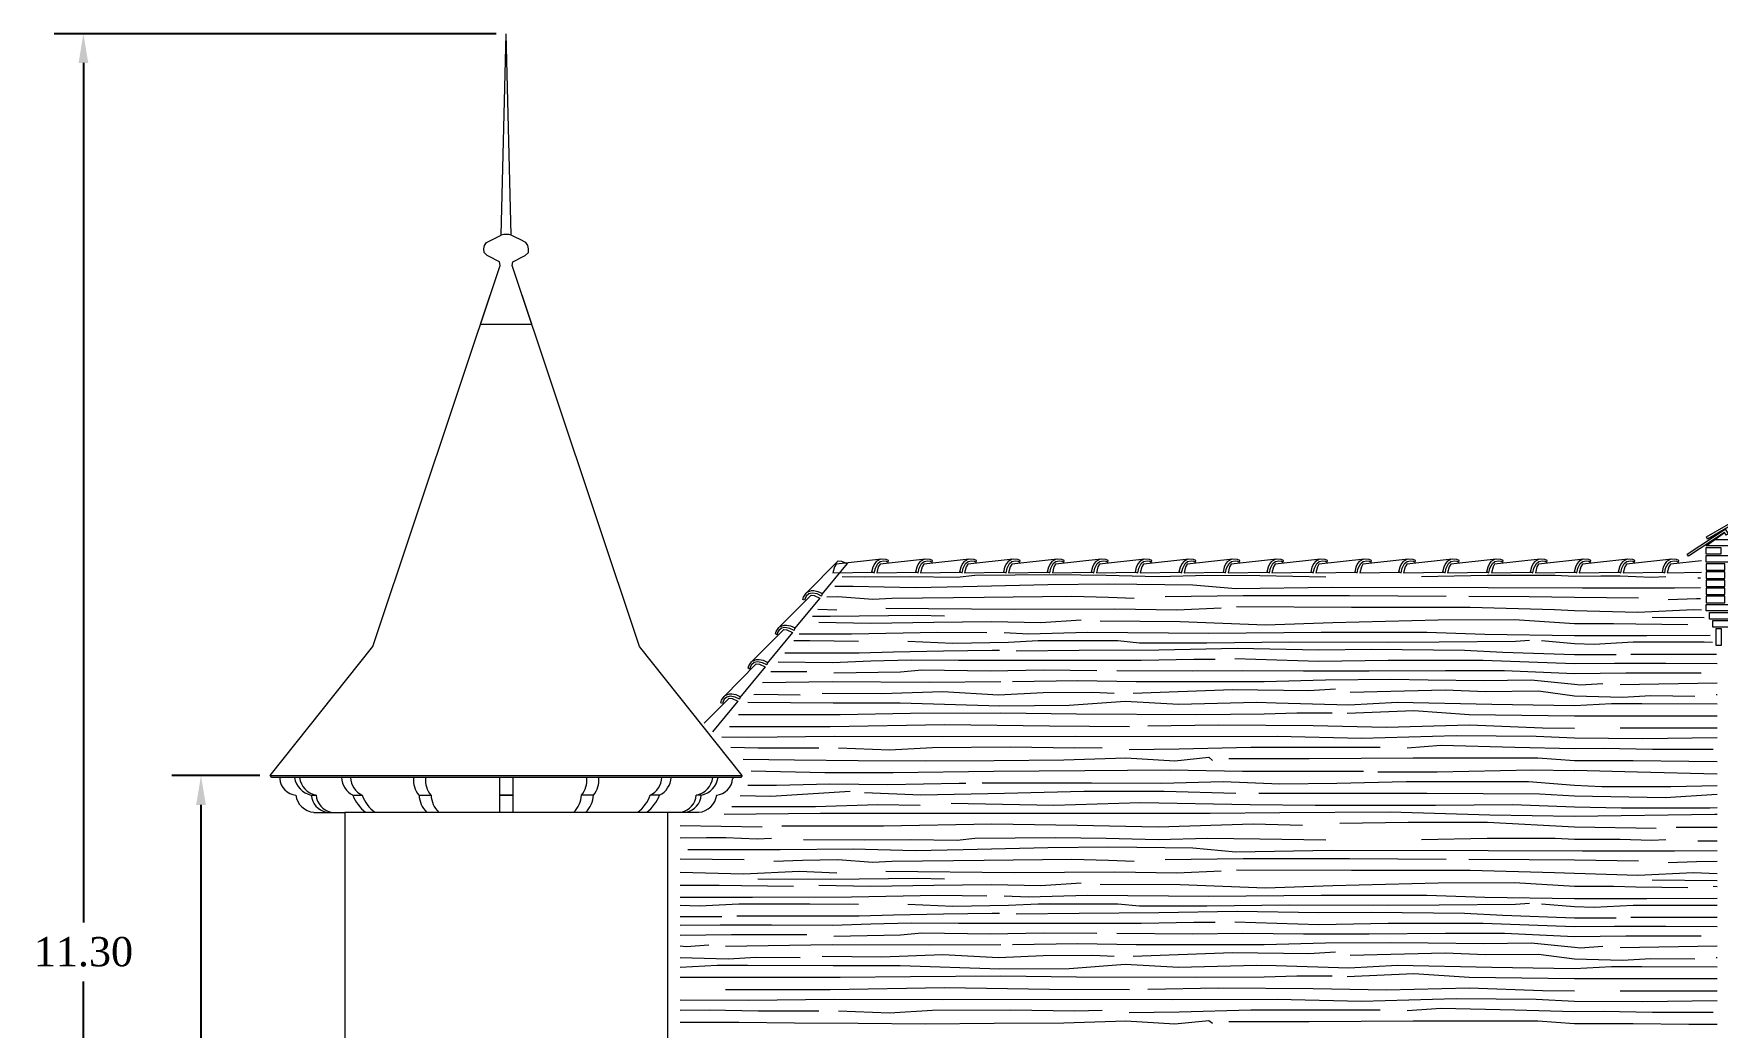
# Model space of a CAD drawing. Header units: millimetres. Extents: x -17502 to -16646, y 1856 to 2034.
# Drawn here: x -17105.73 to -17095.36, y 1873.83 to 1879.95 of the extents above; entities that cross this region are included whole.
import ezdxf

# ---------------------------------------------------------------- set-up
doc = ezdxf.new("R2010")
doc.units = ezdxf.units.MM
doc.layers.get('0').update_dxf_attribs({"lineweight": 9})
doc.layers.get('Defpoints').update_dxf_attribs({"lineweight": 9})
doc.layers.add('blocs', color=7, linetype='Continuous')
doc.layers.add('COUPE', color=7, linetype='Continuous', lineweight=9)
doc.styles.get("Standard").update_dxf_attribs({"font": 'times.ttf'})
doc.dimstyles.get("Standard").update_dxf_attribs({"dimtxt": 0.18, "dimasz": 0.18, "dimexe": 0.18, "dimexo": 0.0625, "dimgap": 0.09, "dimtad": 0, "dimtih": 1, "dimtoh": 1, "dimzin": 0, "dimdsep": 46, "dimtxsty": 'Standard', "dimcen": 0.09, "dimadec": 0, "dimazin": 0, "dimtfac": 1, "dimtofl": 0, "dimtmove": 0, "dimatfit": 3, "dimfxl": 1, "dimtolj": 1, "dimtzin": 0, "dimarcsym": 0})

# ---------------------------------------------------------------- blocks, each defined once
blk = doc.blocks.new('*D558')
at = {"color": 0, "lineweight": -2, "transparency": 16777216}
for p, q in [((-17104.337, 1875.383), (-17104.88, 1875.383)), ((-17104.7, 1875.203), (-17104.7, 1872.197)), ((-17104.7, 1868.827), (-17104.7, 1871.833)), ((-17103.878, 1868.647), (-17104.88, 1868.647))]:
    blk.add_line(p, q, dxfattribs=at)
at = {"color": 0, "lineweight": 9, "transparency": 16777216}
for points in [[(-17104.73, 1875.203), (-17104.67, 1875.203), (-17104.7, 1875.383)], [(-17104.73, 1868.827), (-17104.67, 1868.827), (-17104.7, 1868.647)]]:
    blk.add_solid(points, dxfattribs=at)
at = {"layer": 'Defpoints', "color": 0, "lineweight": 9, "transparency": 16777216}
for p in [(-17104.274, 1875.383), (-17104.7, 1868.647), (-17103.815, 1868.647)]:
    blk.add_point(p, dxfattribs=at)
at = {"color": 0, "lineweight": 9, "transparency": 16777216, "insert": (-17104.7, 1872.015), "char_height": 0.18, "attachment_point": 5}
blk.add_mtext('\\A1;6.74', dxfattribs=at)
blk = doc.blocks.new('*D559')
at = {"color": 0, "lineweight": -2, "transparency": 16777216}
for p, q in [((-17102.883, 1879.949), (-17105.604, 1879.949)), ((-17105.424, 1879.769), (-17105.424, 1874.48)), ((-17105.424, 1868.827), (-17105.424, 1874.116)), ((-17103.878, 1868.647), (-17105.604, 1868.647))]:
    blk.add_line(p, q, dxfattribs=at)
at = {"color": 0, "lineweight": 9, "transparency": 16777216}
for points in [[(-17105.454, 1879.769), (-17105.394, 1879.769), (-17105.424, 1879.949)], [(-17105.454, 1868.827), (-17105.394, 1868.827), (-17105.424, 1868.647)]]:
    blk.add_solid(points, dxfattribs=at)
at = {"layer": 'Defpoints', "color": 0, "lineweight": 9, "transparency": 16777216}
for p in [(-17102.82, 1879.949), (-17105.424, 1868.647), (-17103.815, 1868.647)]:
    blk.add_point(p, dxfattribs=at)
at = {"color": 0, "lineweight": 9, "transparency": 16777216, "insert": (-17105.424, 1874.298), "char_height": 0.18, "attachment_point": 5}
blk.add_mtext('\\A1;11.30', dxfattribs=at)

msp = doc.modelspace()

# ---------------------------------------------------------------- linework, layer by layer
at = {"lineweight": 9}
for p, q in [((-17104.215, 1875.371), (-17104.215, 1875.364)), ((-17101.425, 1875.371), (-17101.425, 1875.364)), ((-17104.005, 1875.157), (-17103.815, 1875.157)), ((-17101.825, 1875.157), (-17103.815, 1875.157)), ((-17101.635, 1875.157), (-17101.825, 1875.157))]:
    msp.add_line(p, q, dxfattribs=at)
for points in [[(-17102.978, 1878.161), (-17102.857, 1878.522), (-17102.862, 1878.545), (-17102.882, 1878.555), (-17102.908, 1878.569), (-17102.937, 1878.584), (-17102.957, 1878.602), (-17102.959, 1878.626), (-17102.954, 1878.645), (-17102.942, 1878.665), (-17102.905, 1878.682), (-17102.876, 1878.697), (-17102.851, 1878.71), (-17102.82, 1879.949)], [(-17102.663, 1878.161), (-17102.784, 1878.522), (-17102.779, 1878.545), (-17102.758, 1878.555), (-17102.732, 1878.569), (-17102.704, 1878.584), (-17102.684, 1878.602), (-17102.682, 1878.626), (-17102.687, 1878.645), (-17102.699, 1878.665), (-17102.735, 1878.682), (-17102.765, 1878.697), (-17102.789, 1878.71), (-17102.82, 1879.949)], [(-17102.978, 1878.161), (-17102.663, 1878.161)], [(-17095.43, 1876.797), (-17095.318, 1876.879)], [(-17095.375, 1876.837), (-17095.2, 1876.837), (-17095.2, 1876.797), (-17095.43, 1876.797)], [(-17102.78, 1875.371), (-17102.78, 1875.263), (-17102.86, 1875.263), (-17102.86, 1875.371)], [(-17104.022, 1875.263), (-17103.991, 1875.263)], [(-17103.764, 1875.263), (-17103.707, 1875.263)], [(-17103.357, 1875.263), (-17103.284, 1875.263)], [(-17102.86, 1875.263), (-17102.78, 1875.263)], [(-17102.283, 1875.263), (-17102.357, 1875.263)], [(-17101.877, 1875.263), (-17101.933, 1875.263)], [(-17101.619, 1875.263), (-17101.649, 1875.263)], [(-17101.825, 1873.4), (-17101.825, 1875.157), (-17103.815, 1875.157), (-17103.815, 1873.4)]]:
    msp.add_lwpolyline(points, dxfattribs=at)
for points in [[(-17095.341, 1876.747), (-17095.43, 1876.747), (-17095.43, 1876.787), (-17095.341, 1876.787)], [(-17095.43, 1876.737), (-17095.232, 1876.737), (-17095.232, 1876.697), (-17095.43, 1876.697)], [(-17095.43, 1876.647), (-17095.315, 1876.647), (-17095.315, 1876.687), (-17095.43, 1876.687)], [(-17095.43, 1876.597), (-17095.315, 1876.597), (-17095.315, 1876.637), (-17095.43, 1876.637)], [(-17095.43, 1876.547), (-17095.315, 1876.547), (-17095.315, 1876.587), (-17095.43, 1876.587)], [(-17095.43, 1876.497), (-17095.315, 1876.497), (-17095.315, 1876.537), (-17095.43, 1876.537)], [(-17095.43, 1876.447), (-17095.315, 1876.447), (-17095.315, 1876.487), (-17095.43, 1876.487)], [(-17095.43, 1876.437), (-17095.2, 1876.437), (-17095.2, 1876.397), (-17095.43, 1876.397)], [(-17095.41, 1876.387), (-17095.18, 1876.387), (-17095.18, 1876.347), (-17095.41, 1876.347)], [(-17095.39, 1876.337), (-17095.16, 1876.337), (-17095.16, 1876.297), (-17095.39, 1876.297)], [(-17095.37, 1876.287), (-17095.37, 1876.187), (-17095.337, 1876.187), (-17095.337, 1876.287)], [(-17104.274, 1875.383), (-17101.367, 1875.383), (-17101.376, 1875.371), (-17104.264, 1875.371)], [(-17102.86, 1875.263), (-17102.78, 1875.263), (-17102.78, 1875.157), (-17102.86, 1875.157)]]:
    msp.add_lwpolyline(points, close=True, dxfattribs=at)
for centre, radius, start, end in [((-17102.82, 1878.602), 0.112, 74.0274, 105.9726), ((-17103.992, 1875.393), 0.134, 189.4515, 257.2072), ((-17103.962, 1875.393), 0.134, 189.4515, 257.2072), ((-17103.706, 1875.378), 0.129, 182.936, 243.3983), ((-17103.65, 1875.378), 0.129, 182.936, 243.3983), ((-17103.241, 1875.358), 0.151, 175.0323, 219.3488), ((-17103.167, 1875.358), 0.151, 175.0323, 219.3488), ((-17102.474, 1875.358), 0.151, 320.6512, 4.9677), ((-17102.4, 1875.358), 0.151, 320.6512, 4.9677), ((-17101.991, 1875.378), 0.129, 296.6017, 357.064), ((-17101.934, 1875.378), 0.129, 296.6017, 357.064), ((-17101.679, 1875.393), 0.134, 282.7928, 350.5485), ((-17101.648, 1875.393), 0.134, 282.7928, 350.5485), ((-17104.107, 1875.371), 0.108, 183.584, 265.3983), ((-17101.534, 1875.371), 0.108, 274.6017, 356.416), ((-17103.995, 1875.279), 0.122, 187.5464, 265.2975), ((-17103.901, 1875.275), 0.121, 186.0311, 256.1119), ((-17103.871, 1875.275), 0.121, 186.0311, 256.1119), ((-17103.542, 1875.345), 0.237, 200.3526, 232.3717), ((-17103.485, 1875.345), 0.237, 200.3526, 232.3717), ((-17103.203, 1875.268), 0.154, 182.0706, 225.8391), ((-17103.129, 1875.268), 0.154, 182.0706, 225.8391), ((-17102.511, 1875.268), 0.154, 314.1609, 357.9294), ((-17102.437, 1875.268), 0.154, 314.1609, 357.9294), ((-17102.155, 1875.345), 0.237, 307.6283, 339.6474), ((-17102.099, 1875.345), 0.237, 307.6283, 339.6474), ((-17101.77, 1875.275), 0.121, 283.8881, 353.9689), ((-17101.739, 1875.275), 0.121, 283.8881, 353.9689), ((-17101.645, 1875.279), 0.122, 274.7025, 352.4536)]:
    msp.add_arc(centre, radius, start, end, dxfattribs=at)
at = {"layer": 'blocs', "lineweight": 9}
for points in [[(-17100.752, 1876.608), (-17100.614, 1876.607), (-17100.333, 1876.609), (-17100.043, 1876.604), (-17099.934, 1876.616), (-17099.437, 1876.621), (-17099.125, 1876.616), (-17098.805, 1876.609), (-17098.5, 1876.616), (-17098.18, 1876.614), (-17097.772, 1876.607)], [(-17097.183, 1876.609), (-17096.779, 1876.616), (-17096.36, 1876.616), (-17096.242, 1876.611)], [(-17100.796, 1876.549), (-17100.683, 1876.55), (-17100.301, 1876.54), (-17100.007, 1876.547), (-17099.485, 1876.56), (-17099.11, 1876.563), (-17098.591, 1876.557), (-17098.327, 1876.534), (-17097.733, 1876.544), (-17096.773, 1876.54), (-17096.193, 1876.539)], [(-17096.242, 1876.611), (-17096.08, 1876.612), (-17095.96, 1876.612), (-17095.767, 1876.604), (-17095.679, 1876.609)], [(-17096.193, 1876.539), (-17095.626, 1876.539), (-17095.466, 1876.54)], [(-17095.482, 1876.601), (-17095.466, 1876.601)], [(-17100.902, 1876.408), (-17100.784, 1876.403)], [(-17100.845, 1876.484), (-17100.778, 1876.485), (-17100.562, 1876.469), (-17100.445, 1876.475), (-17099.877, 1876.482), (-17099.339, 1876.488), (-17099.111, 1876.482), (-17098.954, 1876.475)], [(-17100.482, 1876.413), (-17099.693, 1876.407), (-17099.072, 1876.41), (-17098.691, 1876.403), (-17098.417, 1876.416)], [(-17098.762, 1876.485), (-17098.282, 1876.491), (-17097.626, 1876.491), (-17097.032, 1876.488)], [(-17098.323, 1876.423), (-17097.615, 1876.42), (-17096.884, 1876.42), (-17096.365, 1876.406), (-17096.242, 1876.4)], [(-17096.892, 1876.488), (-17096.52, 1876.485), (-17096.242, 1876.482)], [(-17096.242, 1876.482), (-17095.848, 1876.477)], [(-17095.665, 1876.467), (-17095.489, 1876.474), (-17095.466, 1876.474)], [(-17100.935, 1876.365), (-17100.826, 1876.364), (-17100.288, 1876.371), (-17100.121, 1876.367)], [(-17100.895, 1876.328), (-17100.575, 1876.322), (-17100.187, 1876.328), (-17099.834, 1876.331), (-17099.528, 1876.325), (-17099.28, 1876.341)], [(-17099.163, 1876.335), (-17098.67, 1876.332), (-17098.145, 1876.312), (-17097.73, 1876.325), (-17097.081, 1876.341), (-17096.611, 1876.345), (-17096.242, 1876.32)], [(-17096.242, 1876.4), (-17095.851, 1876.389), (-17095.509, 1876.405), (-17095.459, 1876.403)], [(-17096.242, 1876.32), (-17096.001, 1876.32), (-17095.864, 1876.317), (-17095.544, 1876.314)], [(-17095.763, 1876.359), (-17095.443, 1876.357)], [(-17101.048, 1876.214), (-17100.95, 1876.214), (-17100.65, 1876.211)], [(-17101.017, 1876.255), (-17100.693, 1876.256), (-17100.164, 1876.266), (-17099.86, 1876.263)], [(-17100.346, 1876.211), (-17100.069, 1876.198), (-17099.726, 1876.204), (-17099.544, 1876.214), (-17099.054, 1876.214), (-17098.92, 1876.201), (-17098.506, 1876.201), (-17097.997, 1876.207), (-17097.387, 1876.204), (-17097.074, 1876.207), (-17096.604, 1876.211), (-17096.519, 1876.217)], [(-17099.754, 1876.263), (-17099.604, 1876.256), (-17099.241, 1876.266), (-17098.494, 1876.26), (-17097.802, 1876.266), (-17097.15, 1876.266), (-17096.794, 1876.254), (-17096.242, 1876.245), (-17096.242, 1876.245)], [(-17096.444, 1876.214), (-17096.242, 1876.197)], [(-17096.242, 1876.245), (-17095.796, 1876.245), (-17095.406, 1876.247)], [(-17096.242, 1876.197), (-17096.121, 1876.193), (-17095.88, 1876.206), (-17095.443, 1876.206), (-17095.391, 1876.205)], [(-17101.146, 1876.083), (-17100.81, 1876.08), (-17100.575, 1876.09), (-17100.327, 1876.096), (-17100.034, 1876.093), (-17099.609, 1876.093), (-17099.257, 1876.093), (-17098.909, 1876.093), (-17098.586, 1876.1), (-17098.455, 1876.1)], [(-17101.104, 1876.139), (-17100.879, 1876.139), (-17100.647, 1876.139), (-17100.435, 1876.145), (-17100.128, 1876.152), (-17099.828, 1876.155), (-17099.782, 1876.155)], [(-17099.679, 1876.152), (-17099.291, 1876.155), (-17098.801, 1876.158), (-17098.318, 1876.168), (-17097.816, 1876.158), (-17097.493, 1876.162), (-17096.918, 1876.155), (-17096.683, 1876.143), (-17096.242, 1876.128), (-17096.242, 1876.128)], [(-17098.334, 1876.103), (-17097.815, 1876.087), (-17097.388, 1876.093), (-17096.804, 1876.093), (-17096.242, 1876.073), (-17096.242, 1876.073)], [(-17096.242, 1876.128), (-17095.985, 1876.128)], [(-17095.894, 1876.131), (-17095.606, 1876.131), (-17095.371, 1876.131), (-17095.366, 1876.131)], [(-17101.19, 1876.025), (-17101.152, 1876.025), (-17100.969, 1876.025)], [(-17100.803, 1876.015), (-17100.392, 1876.021), (-17100.261, 1876.034), (-17099.84, 1876.028), (-17099.511, 1876.034), (-17099.184, 1876.031)], [(-17099.06, 1876.031), (-17098.594, 1876.028), (-17098.284, 1876.031), (-17097.91, 1876.028), (-17097.505, 1876.028), (-17097.035, 1876.031), (-17096.673, 1876.031), (-17096.242, 1876.011)], [(-17096.242, 1876.073), (-17095.995, 1876.075), (-17095.678, 1876.075), (-17095.362, 1876.073)], [(-17096.242, 1876.011), (-17095.926, 1876.016), (-17095.645, 1876.016), (-17095.462, 1876.016)], [(-17101.241, 1875.956), (-17100.813, 1875.963), (-17100.216, 1875.959), (-17099.775, 1875.963)], [(-17100.875, 1875.891), (-17100.509, 1875.888), (-17100.131, 1875.901), (-17099.788, 1875.881), (-17099.514, 1875.894), (-17099.207, 1875.897), (-17099.077, 1875.891)], [(-17099.703, 1875.963), (-17099.299, 1875.969), (-17098.94, 1875.963), (-17098.47, 1875.963), (-17098.153, 1875.963), (-17097.775, 1875.973), (-17097.374, 1875.976), (-17097.142, 1875.973), (-17096.8, 1875.969), (-17096.509, 1875.973), (-17096.242, 1875.946), (-17096.242, 1875.946)], [(-17098.96, 1875.891), (-17098.347, 1875.914), (-17097.877, 1875.907), (-17097.714, 1875.917)], [(-17097.622, 1875.897), (-17097.038, 1875.911), (-17096.79, 1875.901), (-17096.464, 1875.904), (-17096.242, 1875.874)], [(-17096.242, 1875.946), (-17096.206, 1875.941), (-17096.066, 1875.951)], [(-17095.961, 1875.945), (-17095.362, 1875.954)], [(-17101.332, 1875.835), (-17100.806, 1875.832), (-17100.395, 1875.832), (-17099.781, 1875.813), (-17099.354, 1875.816), (-17099.008, 1875.842), (-17098.678, 1875.822), (-17098.6, 1875.826), (-17098.199, 1875.835), (-17098.078, 1875.832), (-17097.632, 1875.819), (-17097.332, 1875.835), (-17096.751, 1875.822), (-17096.242, 1875.815)], [(-17101.296, 1875.883), (-17101.28, 1875.884), (-17101.009, 1875.881)], [(-17096.242, 1875.874), (-17095.945, 1875.867), (-17095.772, 1875.876), (-17095.501, 1875.873)], [(-17096.242, 1875.815), (-17096.013, 1875.827), (-17095.827, 1875.827), (-17095.362, 1875.825)], [(-17095.368, 1875.883), (-17095.362, 1875.883)], [(-17101.445, 1875.685), (-17100.826, 1875.685), (-17100.121, 1875.698), (-17099.475, 1875.689), (-17098.982, 1875.685)], [(-17101.389, 1875.76), (-17101.227, 1875.76), (-17100.764, 1875.76), (-17100.33, 1875.767), (-17099.775, 1875.77), (-17099.308, 1875.764), (-17098.567, 1875.76), (-17098.153, 1875.764), (-17097.952, 1875.77), (-17097.733, 1875.77)], [(-17098.869, 1875.689), (-17098.435, 1875.695), (-17097.851, 1875.692), (-17097.4, 1875.682), (-17096.888, 1875.695), (-17096.438, 1875.678), (-17096.242, 1875.676)], [(-17097.642, 1875.767), (-17097.23, 1875.783), (-17096.891, 1875.76), (-17096.242, 1875.752), (-17096.242, 1875.752)], [(-17096.242, 1875.752), (-17095.72, 1875.752), (-17095.362, 1875.752)], [(-17101.493, 1875.621), (-17101.329, 1875.62), (-17100.8, 1875.627), (-17100.131, 1875.623), (-17099.315, 1875.627), (-17098.716, 1875.623), (-17098.073, 1875.627), (-17097.554, 1875.614), (-17096.97, 1875.63), (-17096.477, 1875.627), (-17096.242, 1875.615)], [(-17096.242, 1875.615), (-17095.822, 1875.612), (-17095.362, 1875.618)], [(-17095.961, 1875.677), (-17095.362, 1875.677)], [(-17101.436, 1875.558), (-17101.269, 1875.554), (-17101.002, 1875.554), (-17100.896, 1875.554)], [(-17101.362, 1875.484), (-17101.044, 1875.481), (-17100.653, 1875.477), (-17100.24, 1875.474), (-17099.816, 1875.477), (-17099.387, 1875.481), (-17099.004, 1875.492), (-17098.702, 1875.474), (-17098.493, 1875.496), (-17098.471, 1875.477)], [(-17100.774, 1875.554), (-17100.46, 1875.542), (-17100.196, 1875.557), (-17099.716, 1875.56), (-17099.319, 1875.554), (-17099.151, 1875.557)], [(-17098.984, 1875.544), (-17098.675, 1875.548), (-17098.235, 1875.559), (-17097.885, 1875.559), (-17097.613, 1875.559), (-17097.438, 1875.559)], [(-17098.371, 1875.488), (-17097.876, 1875.488), (-17097.235, 1875.492), (-17096.468, 1875.492), (-17096.242, 1875.477)], [(-17097.272, 1875.555), (-17097.063, 1875.57), (-17096.609, 1875.559), (-17096.242, 1875.55), (-17096.242, 1875.55)], [(-17096.242, 1875.55), (-17096.064, 1875.552), (-17095.762, 1875.546), (-17095.495, 1875.546), (-17095.388, 1875.546)], [(-17096.242, 1875.477), (-17095.88, 1875.477), (-17095.537, 1875.473), (-17095.362, 1875.471)], [(-17101.311, 1875.413), (-17100.859, 1875.403), (-17100.438, 1875.403), (-17099.819, 1875.41), (-17099.257, 1875.414), (-17098.732, 1875.418), (-17098.286, 1875.41), (-17097.861, 1875.41), (-17097.541, 1875.41)], [(-17097.452, 1875.406), (-17097.087, 1875.406), (-17096.502, 1875.418), (-17096.242, 1875.415)], [(-17096.242, 1875.416), (-17095.854, 1875.406), (-17095.362, 1875.395)], [(-17101.38, 1875.261), (-17101.19, 1875.257), (-17100.702, 1875.287)], [(-17101.332, 1875.325), (-17101.156, 1875.325), (-17100.828, 1875.332), (-17100.471, 1875.328), (-17100.031, 1875.336), (-17099.99, 1875.336)], [(-17100.613, 1875.28), (-17100.266, 1875.265), (-17099.752, 1875.276), (-17099.264, 1875.287), (-17098.769, 1875.287), (-17098.326, 1875.276)], [(-17099.89, 1875.339), (-17099.216, 1875.339), (-17098.784, 1875.336), (-17098.404, 1875.347), (-17098.055, 1875.332), (-17097.705, 1875.336), (-17097.277, 1875.347), (-17096.524, 1875.347), (-17096.242, 1875.324)], [(-17098.185, 1875.276), (-17097.682, 1875.276), (-17097.15, 1875.276), (-17096.457, 1875.272), (-17096.242, 1875.259)], [(-17096.242, 1875.324), (-17096.073, 1875.316), (-17095.649, 1875.316), (-17095.362, 1875.323)], [(-17096.242, 1875.259), (-17095.682, 1875.249), (-17095.362, 1875.269)], [(-17101.431, 1875.194), (-17100.915, 1875.194), (-17100.531, 1875.205), (-17100.27, 1875.202)], [(-17100.08, 1875.213), (-17099.447, 1875.202), (-17098.915, 1875.217), (-17098.238, 1875.205), (-17097.839, 1875.202), (-17097.098, 1875.202), (-17096.621, 1875.205)], [(-17096.621, 1875.205), (-17096.242, 1875.192)], [(-17096.242, 1875.192), (-17095.951, 1875.186), (-17095.407, 1875.186), (-17095.362, 1875.187)], [(-17101.749, 1875.077), (-17101.245, 1875.068)], [(-17101.477, 1875.146), (-17100.884, 1875.153), (-17099.983, 1875.153), (-17099.261, 1875.153), (-17098.486, 1875.153), (-17098.055, 1875.157), (-17097.377, 1875.161), (-17096.763, 1875.142), (-17096.242, 1875.134)], [(-17101.122, 1875.075), (-17100.497, 1875.075), (-17099.83, 1875.086), (-17099.305, 1875.079), (-17098.806, 1875.068), (-17098.221, 1875.086), (-17097.917, 1875.079)], [(-17097.686, 1875.09), (-17097.265, 1875.097), (-17096.777, 1875.097)], [(-17096.777, 1875.097), (-17096.242, 1875.069)], [(-17096.242, 1875.134), (-17095.377, 1875.145), (-17095.362, 1875.145)], [(-17096.242, 1875.069), (-17095.738, 1875.059)], [(-17095.615, 1875.067), (-17095.362, 1875.067)], [(-17101.749, 1875), (-17101.587, 1875.002), (-17101.468, 1875.002), (-17101.275, 1874.994), (-17101.186, 1874.999)], [(-17100.99, 1874.991), (-17100.614, 1874.988), (-17100.333, 1874.991), (-17100.043, 1874.986), (-17099.934, 1874.998), (-17099.437, 1875.003), (-17099.125, 1874.998), (-17098.805, 1874.991), (-17098.5, 1874.998), (-17098.18, 1874.995), (-17097.772, 1874.988)], [(-17097.183, 1874.991), (-17096.779, 1874.998), (-17096.36, 1874.998), (-17096.242, 1874.992)], [(-17096.242, 1874.992), (-17096.08, 1874.993), (-17095.96, 1874.993), (-17095.767, 1874.985), (-17095.679, 1874.991)], [(-17095.482, 1874.982), (-17095.362, 1874.982)], [(-17101.749, 1874.872), (-17101.355, 1874.866)], [(-17101.701, 1874.928), (-17101.133, 1874.928), (-17100.683, 1874.932), (-17100.301, 1874.922), (-17100.007, 1874.928), (-17099.485, 1874.941), (-17099.11, 1874.945), (-17098.591, 1874.938), (-17098.327, 1874.915), (-17097.733, 1874.925), (-17096.773, 1874.922), (-17096.193, 1874.92)], [(-17101.173, 1874.857), (-17100.996, 1874.863), (-17100.778, 1874.866), (-17100.562, 1874.85), (-17100.445, 1874.857), (-17099.877, 1874.863), (-17099.339, 1874.87), (-17099.111, 1874.863), (-17098.954, 1874.857)], [(-17098.762, 1874.866), (-17098.282, 1874.873), (-17097.626, 1874.873), (-17097.032, 1874.87)], [(-17096.892, 1874.87), (-17096.52, 1874.866), (-17096.242, 1874.864)], [(-17096.242, 1874.864), (-17095.848, 1874.858)], [(-17096.193, 1874.92), (-17095.626, 1874.92), (-17095.362, 1874.922)], [(-17095.665, 1874.849), (-17095.489, 1874.855), (-17095.362, 1874.857)], [(-17101.749, 1874.79), (-17101.359, 1874.778), (-17101.016, 1874.795), (-17100.784, 1874.785)], [(-17101.27, 1874.749), (-17100.826, 1874.746), (-17100.288, 1874.752), (-17100.121, 1874.749)], [(-17100.482, 1874.795), (-17099.693, 1874.788), (-17099.072, 1874.791), (-17098.691, 1874.785), (-17098.417, 1874.798)], [(-17098.323, 1874.804), (-17097.615, 1874.801), (-17096.884, 1874.801), (-17096.365, 1874.788), (-17096.242, 1874.782)], [(-17096.242, 1874.782), (-17095.851, 1874.77), (-17095.509, 1874.787), (-17095.362, 1874.78)], [(-17101.749, 1874.71), (-17101.508, 1874.71), (-17101.371, 1874.706), (-17101.052, 1874.703)], [(-17101.749, 1874.635), (-17101.303, 1874.635), (-17100.693, 1874.638), (-17100.164, 1874.648), (-17099.86, 1874.644)], [(-17100.895, 1874.71), (-17100.575, 1874.703), (-17100.187, 1874.71), (-17099.834, 1874.713), (-17099.528, 1874.706), (-17099.28, 1874.723)], [(-17099.754, 1874.644), (-17099.604, 1874.638), (-17099.241, 1874.648), (-17098.494, 1874.641), (-17097.802, 1874.648), (-17097.15, 1874.648), (-17096.794, 1874.636), (-17096.242, 1874.626), (-17096.242, 1874.626)], [(-17099.163, 1874.716), (-17098.67, 1874.713), (-17098.145, 1874.693), (-17097.73, 1874.706), (-17097.081, 1874.723), (-17096.611, 1874.726), (-17096.242, 1874.702)], [(-17096.242, 1874.702), (-17096.001, 1874.702), (-17095.864, 1874.698), (-17095.544, 1874.695)], [(-17095.763, 1874.741), (-17095.362, 1874.738)], [(-17095.388, 1874.702), (-17095.362, 1874.701)], [(-17101.749, 1874.587), (-17101.629, 1874.582), (-17101.387, 1874.595), (-17100.95, 1874.595), (-17100.65, 1874.592)], [(-17100.346, 1874.592), (-17100.069, 1874.579), (-17099.726, 1874.586), (-17099.544, 1874.595), (-17099.054, 1874.595), (-17098.92, 1874.582), (-17098.506, 1874.582), (-17097.997, 1874.589), (-17097.387, 1874.586), (-17097.074, 1874.589), (-17096.604, 1874.592), (-17096.519, 1874.599)], [(-17099.679, 1874.533), (-17099.291, 1874.537), (-17098.801, 1874.54), (-17098.318, 1874.55), (-17097.816, 1874.54), (-17097.493, 1874.543), (-17096.918, 1874.537), (-17096.683, 1874.524), (-17096.242, 1874.509), (-17096.242, 1874.509)], [(-17096.444, 1874.595), (-17096.242, 1874.578)], [(-17096.242, 1874.626), (-17095.796, 1874.626), (-17095.362, 1874.629)], [(-17096.242, 1874.578), (-17096.121, 1874.574), (-17095.88, 1874.587), (-17095.443, 1874.587), (-17095.362, 1874.586)], [(-17101.749, 1874.517), (-17101.492, 1874.517)], [(-17101.749, 1874.462), (-17101.502, 1874.465), (-17101.186, 1874.465), (-17100.81, 1874.462), (-17100.575, 1874.471), (-17100.327, 1874.478), (-17100.034, 1874.475), (-17099.609, 1874.475), (-17099.257, 1874.475), (-17098.909, 1874.475), (-17098.586, 1874.481), (-17098.455, 1874.481)], [(-17101.401, 1874.52), (-17101.114, 1874.52), (-17100.879, 1874.52), (-17100.647, 1874.52), (-17100.435, 1874.527), (-17100.128, 1874.533), (-17099.828, 1874.537), (-17099.782, 1874.537)], [(-17098.334, 1874.484), (-17097.815, 1874.468), (-17097.388, 1874.475), (-17096.804, 1874.475), (-17096.242, 1874.454), (-17096.242, 1874.454)], [(-17096.242, 1874.509), (-17095.985, 1874.509)], [(-17096.242, 1874.454), (-17095.995, 1874.457), (-17095.678, 1874.457), (-17095.362, 1874.454)], [(-17095.894, 1874.512), (-17095.606, 1874.512), (-17095.371, 1874.512), (-17095.362, 1874.512)], [(-17101.749, 1874.401), (-17101.433, 1874.406), (-17101.152, 1874.406), (-17100.969, 1874.406)], [(-17101.749, 1874.336), (-17101.713, 1874.331), (-17101.573, 1874.341)], [(-17101.469, 1874.334), (-17100.813, 1874.344), (-17100.216, 1874.341), (-17099.775, 1874.344)], [(-17100.803, 1874.396), (-17100.392, 1874.403), (-17100.261, 1874.416), (-17099.84, 1874.409), (-17099.511, 1874.416), (-17099.184, 1874.413)], [(-17099.703, 1874.344), (-17099.299, 1874.351), (-17098.94, 1874.344), (-17098.47, 1874.344), (-17098.153, 1874.344), (-17097.775, 1874.354), (-17097.374, 1874.357), (-17097.142, 1874.354), (-17096.8, 1874.351), (-17096.509, 1874.354), (-17096.242, 1874.327), (-17096.242, 1874.327)], [(-17099.06, 1874.413), (-17098.594, 1874.409), (-17098.284, 1874.413), (-17097.91, 1874.409), (-17097.505, 1874.409), (-17097.035, 1874.413), (-17096.673, 1874.413), (-17096.242, 1874.393)], [(-17096.242, 1874.393), (-17095.926, 1874.398), (-17095.645, 1874.398), (-17095.462, 1874.398)], [(-17095.961, 1874.326), (-17095.362, 1874.335)], [(-17101.749, 1874.264), (-17101.453, 1874.256), (-17101.28, 1874.266), (-17101.009, 1874.263)], [(-17100.875, 1874.272), (-17100.509, 1874.269), (-17100.131, 1874.282), (-17099.788, 1874.263), (-17099.514, 1874.276), (-17099.207, 1874.279), (-17099.077, 1874.272)], [(-17098.96, 1874.272), (-17098.347, 1874.295), (-17097.877, 1874.289), (-17097.714, 1874.299)], [(-17097.622, 1874.279), (-17097.038, 1874.292), (-17096.79, 1874.282), (-17096.464, 1874.285), (-17096.242, 1874.256)], [(-17096.242, 1874.327), (-17096.206, 1874.323), (-17096.066, 1874.333)], [(-17096.242, 1874.256), (-17095.945, 1874.248), (-17095.772, 1874.258), (-17095.501, 1874.255)], [(-17095.368, 1874.264), (-17095.362, 1874.264)], [(-17101.749, 1874.205), (-17101.521, 1874.217), (-17101.335, 1874.217), (-17100.806, 1874.214), (-17100.395, 1874.214), (-17099.781, 1874.194), (-17099.354, 1874.197), (-17099.008, 1874.223), (-17098.678, 1874.204), (-17098.6, 1874.207), (-17098.199, 1874.217), (-17098.078, 1874.214), (-17097.632, 1874.201), (-17097.332, 1874.217), (-17096.751, 1874.204), (-17096.242, 1874.197)], [(-17101.749, 1874.142), (-17101.227, 1874.142), (-17100.764, 1874.142), (-17100.33, 1874.148), (-17099.775, 1874.152), (-17099.308, 1874.145), (-17098.567, 1874.142), (-17098.153, 1874.145), (-17097.952, 1874.152), (-17097.733, 1874.152)], [(-17097.642, 1874.148), (-17097.23, 1874.165), (-17096.891, 1874.142), (-17096.242, 1874.134), (-17096.242, 1874.134)], [(-17096.242, 1874.197), (-17096.013, 1874.209), (-17095.827, 1874.209), (-17095.362, 1874.206)], [(-17096.242, 1874.134), (-17095.72, 1874.134), (-17095.362, 1874.134)], [(-17101.469, 1874.067), (-17100.826, 1874.067), (-17100.121, 1874.08), (-17099.475, 1874.07), (-17098.982, 1874.067)], [(-17098.869, 1874.07), (-17098.435, 1874.077), (-17097.851, 1874.073), (-17097.4, 1874.064), (-17096.888, 1874.077), (-17096.438, 1874.06), (-17096.242, 1874.058)], [(-17095.961, 1874.059), (-17095.362, 1874.059)], [(-17101.749, 1874.004), (-17101.329, 1874.002), (-17100.8, 1874.008), (-17100.131, 1874.005), (-17099.315, 1874.008), (-17098.716, 1874.005), (-17098.073, 1874.008), (-17097.554, 1873.995), (-17096.97, 1874.011), (-17096.477, 1874.008), (-17096.242, 1873.996)], [(-17101.749, 1873.939), (-17101.571, 1873.942), (-17101.269, 1873.936), (-17101.002, 1873.936), (-17100.896, 1873.936)], [(-17100.774, 1873.936), (-17100.46, 1873.924), (-17100.196, 1873.939), (-17099.716, 1873.942), (-17099.319, 1873.936), (-17099.151, 1873.939)], [(-17098.984, 1873.926), (-17098.675, 1873.929), (-17098.235, 1873.941), (-17097.885, 1873.941), (-17097.613, 1873.941), (-17097.438, 1873.941)], [(-17097.272, 1873.937), (-17097.063, 1873.952), (-17096.609, 1873.941), (-17096.242, 1873.931), (-17096.242, 1873.931)], [(-17096.242, 1873.996), (-17095.822, 1873.993), (-17095.362, 1873.999)], [(-17096.242, 1873.931), (-17096.064, 1873.934), (-17095.762, 1873.928), (-17095.495, 1873.928), (-17095.388, 1873.928)], [(-17101.749, 1873.866), (-17101.387, 1873.866), (-17101.044, 1873.862), (-17100.653, 1873.859), (-17100.24, 1873.855), (-17099.816, 1873.859), (-17099.387, 1873.862), (-17099.004, 1873.874), (-17098.702, 1873.855), (-17098.493, 1873.877), (-17098.471, 1873.859)], [(-17098.371, 1873.87), (-17097.876, 1873.87), (-17097.235, 1873.874), (-17096.468, 1873.874), (-17096.242, 1873.858)], [(-17096.242, 1873.858), (-17095.88, 1873.858), (-17095.537, 1873.854), (-17095.362, 1873.853)]]:
    msp.add_lwpolyline(points, dxfattribs=at)
at = {"layer": 'COUPE', "color": 7, "linetype": 'Continuous', "lineweight": 9}
for p, q in [((-17100.973, 1876.506), (-17100.775, 1876.706)), ((-17100.72, 1876.688), (-17100.876, 1876.499)), ((-17100.799, 1876.669), (-17100.809, 1876.631)), ((-17100.809, 1876.631), (-17100.564, 1876.636)), ((-17100.789, 1876.685), (-17100.799, 1876.669)), ((-17100.509, 1876.716), (-17100.789, 1876.685)), ((-17100.775, 1876.706), (-17100.756, 1876.704)), ((-17100.756, 1876.704), (-17100.72, 1876.688)), ((-17100.562, 1876.666), (-17100.57, 1876.636)), ((-17100.564, 1876.636), (-17100.554, 1876.631)), ((-17100.551, 1876.688), (-17100.562, 1876.666)), ((-17100.554, 1876.631), (-17100.547, 1876.66)), ((-17100.541, 1876.7), (-17100.551, 1876.688)), ((-17100.547, 1876.66), (-17100.532, 1876.688)), ((-17100.515, 1876.716), (-17100.541, 1876.7)), ((-17100.529, 1876.669), (-17100.538, 1876.631)), ((-17100.538, 1876.631), (-17100.294, 1876.636)), ((-17100.532, 1876.688), (-17100.517, 1876.7)), ((-17100.518, 1876.685), (-17100.529, 1876.669)), ((-17100.239, 1876.716), (-17100.518, 1876.685)), ((-17100.517, 1876.7), (-17100.495, 1876.705)), ((-17100.48, 1876.713), (-17100.509, 1876.716)), ((-17100.495, 1876.705), (-17100.48, 1876.702)), ((-17100.466, 1876.708), (-17100.48, 1876.713)), ((-17100.48, 1876.702), (-17100.468, 1876.696)), ((-17100.468, 1876.696), (-17100.466, 1876.708)), ((-17100.292, 1876.666), (-17100.299, 1876.636)), ((-17100.294, 1876.636), (-17100.283, 1876.631)), ((-17100.281, 1876.688), (-17100.292, 1876.666)), ((-17100.283, 1876.631), (-17100.277, 1876.66)), ((-17100.271, 1876.7), (-17100.281, 1876.688)), ((-17100.277, 1876.66), (-17100.262, 1876.688)), ((-17100.245, 1876.716), (-17100.271, 1876.7)), ((-17100.258, 1876.669), (-17100.268, 1876.631)), ((-17100.268, 1876.631), (-17100.023, 1876.636)), ((-17100.262, 1876.688), (-17100.247, 1876.7)), ((-17100.248, 1876.685), (-17100.258, 1876.669)), ((-17099.969, 1876.716), (-17100.248, 1876.685)), ((-17100.247, 1876.7), (-17100.225, 1876.705)), ((-17100.21, 1876.713), (-17100.239, 1876.716)), ((-17100.225, 1876.705), (-17100.209, 1876.702)), ((-17100.196, 1876.708), (-17100.21, 1876.713)), ((-17100.209, 1876.702), (-17100.198, 1876.696)), ((-17100.198, 1876.696), (-17100.196, 1876.708)), ((-17100.021, 1876.666), (-17100.029, 1876.636)), ((-17100.023, 1876.636), (-17100.013, 1876.631)), ((-17100.01, 1876.688), (-17100.021, 1876.666)), ((-17100.013, 1876.631), (-17100.006, 1876.66)), ((-17100, 1876.7), (-17100.01, 1876.688)), ((-17100.006, 1876.66), (-17099.992, 1876.688)), ((-17099.974, 1876.716), (-17100, 1876.7)), ((-17099.988, 1876.669), (-17099.998, 1876.631)), ((-17099.998, 1876.631), (-17099.753, 1876.636)), ((-17099.992, 1876.688), (-17099.976, 1876.7)), ((-17099.978, 1876.685), (-17099.988, 1876.669)), ((-17099.698, 1876.716), (-17099.978, 1876.685)), ((-17099.976, 1876.7), (-17099.955, 1876.705)), ((-17099.939, 1876.713), (-17099.969, 1876.716)), ((-17099.955, 1876.705), (-17099.939, 1876.702)), ((-17099.925, 1876.708), (-17099.939, 1876.713)), ((-17099.939, 1876.702), (-17099.927, 1876.696)), ((-17099.927, 1876.696), (-17099.925, 1876.708)), ((-17099.751, 1876.666), (-17099.758, 1876.636)), ((-17099.753, 1876.636), (-17099.742, 1876.631)), ((-17099.74, 1876.688), (-17099.751, 1876.666)), ((-17099.742, 1876.631), (-17099.736, 1876.66)), ((-17099.73, 1876.7), (-17099.74, 1876.688)), ((-17099.736, 1876.66), (-17099.721, 1876.688)), ((-17099.704, 1876.716), (-17099.73, 1876.7)), ((-17099.717, 1876.669), (-17099.727, 1876.631)), ((-17099.727, 1876.631), (-17099.482, 1876.636)), ((-17099.721, 1876.688), (-17099.706, 1876.7)), ((-17099.707, 1876.685), (-17099.717, 1876.669)), ((-17099.428, 1876.716), (-17099.707, 1876.685)), ((-17099.706, 1876.7), (-17099.684, 1876.705)), ((-17099.669, 1876.713), (-17099.698, 1876.716)), ((-17099.684, 1876.705), (-17099.669, 1876.702)), ((-17099.655, 1876.708), (-17099.669, 1876.713)), ((-17099.669, 1876.702), (-17099.657, 1876.696)), ((-17099.657, 1876.696), (-17099.655, 1876.708)), ((-17099.48, 1876.666), (-17099.488, 1876.636)), ((-17099.482, 1876.636), (-17099.472, 1876.631)), ((-17099.469, 1876.688), (-17099.48, 1876.666)), ((-17099.472, 1876.631), (-17099.466, 1876.66)), ((-17099.46, 1876.7), (-17099.469, 1876.688)), ((-17099.466, 1876.66), (-17099.451, 1876.688)), ((-17099.433, 1876.716), (-17099.46, 1876.7)), ((-17099.447, 1876.669), (-17099.457, 1876.631)), ((-17099.457, 1876.631), (-17099.212, 1876.636)), ((-17099.451, 1876.688), (-17099.435, 1876.7)), ((-17099.437, 1876.685), (-17099.447, 1876.669)), ((-17099.157, 1876.716), (-17099.437, 1876.685)), ((-17099.435, 1876.7), (-17099.414, 1876.705)), ((-17099.399, 1876.713), (-17099.428, 1876.716)), ((-17099.414, 1876.705), (-17099.398, 1876.702)), ((-17099.385, 1876.708), (-17099.399, 1876.713)), ((-17099.398, 1876.702), (-17099.387, 1876.696)), ((-17099.387, 1876.696), (-17099.385, 1876.708)), ((-17099.21, 1876.666), (-17099.218, 1876.636)), ((-17099.212, 1876.636), (-17099.202, 1876.631)), ((-17099.199, 1876.688), (-17099.21, 1876.666)), ((-17099.202, 1876.631), (-17099.195, 1876.66)), ((-17099.189, 1876.7), (-17099.199, 1876.688)), ((-17099.195, 1876.66), (-17099.18, 1876.688)), ((-17099.163, 1876.716), (-17099.189, 1876.7)), ((-17099.177, 1876.669), (-17099.186, 1876.631)), ((-17099.186, 1876.631), (-17098.942, 1876.636)), ((-17099.18, 1876.688), (-17099.165, 1876.7)), ((-17099.166, 1876.685), (-17099.177, 1876.669)), ((-17098.887, 1876.716), (-17099.166, 1876.685)), ((-17099.165, 1876.7), (-17099.143, 1876.705)), ((-17099.128, 1876.713), (-17099.157, 1876.716)), ((-17099.143, 1876.705), (-17099.128, 1876.702)), ((-17099.114, 1876.708), (-17099.128, 1876.713)), ((-17099.128, 1876.702), (-17099.116, 1876.696)), ((-17099.116, 1876.696), (-17099.114, 1876.708)), ((-17098.94, 1876.666), (-17098.947, 1876.636)), ((-17098.942, 1876.636), (-17098.931, 1876.631)), ((-17098.929, 1876.688), (-17098.94, 1876.666)), ((-17098.931, 1876.631), (-17098.925, 1876.66)), ((-17098.919, 1876.7), (-17098.929, 1876.688)), ((-17098.925, 1876.66), (-17098.91, 1876.688)), ((-17098.893, 1876.716), (-17098.919, 1876.7)), ((-17098.906, 1876.669), (-17098.916, 1876.631)), ((-17098.916, 1876.631), (-17098.671, 1876.636)), ((-17098.91, 1876.688), (-17098.895, 1876.7)), ((-17098.896, 1876.685), (-17098.906, 1876.669)), ((-17098.617, 1876.716), (-17098.896, 1876.685)), ((-17098.895, 1876.7), (-17098.873, 1876.705)), ((-17098.858, 1876.713), (-17098.887, 1876.716)), ((-17098.873, 1876.705), (-17098.857, 1876.702)), ((-17098.844, 1876.708), (-17098.858, 1876.713)), ((-17098.857, 1876.702), (-17098.846, 1876.696)), ((-17098.846, 1876.696), (-17098.844, 1876.708)), ((-17098.669, 1876.666), (-17098.677, 1876.636)), ((-17098.671, 1876.636), (-17098.661, 1876.631)), ((-17098.658, 1876.688), (-17098.669, 1876.666)), ((-17098.661, 1876.631), (-17098.654, 1876.66)), ((-17098.648, 1876.7), (-17098.658, 1876.688)), ((-17098.654, 1876.66), (-17098.64, 1876.688)), ((-17098.622, 1876.716), (-17098.648, 1876.7)), ((-17098.636, 1876.669), (-17098.646, 1876.631)), ((-17098.646, 1876.631), (-17098.401, 1876.636)), ((-17098.64, 1876.688), (-17098.624, 1876.7)), ((-17098.626, 1876.685), (-17098.636, 1876.669)), ((-17098.346, 1876.716), (-17098.626, 1876.685)), ((-17098.624, 1876.7), (-17098.603, 1876.705)), ((-17098.587, 1876.713), (-17098.617, 1876.716)), ((-17098.603, 1876.705), (-17098.587, 1876.702)), ((-17098.573, 1876.708), (-17098.587, 1876.713)), ((-17098.587, 1876.702), (-17098.575, 1876.696)), ((-17098.575, 1876.696), (-17098.573, 1876.708)), ((-17098.399, 1876.666), (-17098.406, 1876.636)), ((-17098.401, 1876.636), (-17098.39, 1876.631)), ((-17098.388, 1876.688), (-17098.399, 1876.666)), ((-17098.39, 1876.631), (-17098.384, 1876.66)), ((-17098.378, 1876.7), (-17098.388, 1876.688)), ((-17098.384, 1876.66), (-17098.369, 1876.688)), ((-17098.352, 1876.716), (-17098.378, 1876.7)), ((-17098.365, 1876.669), (-17098.375, 1876.631)), ((-17098.375, 1876.631), (-17098.13, 1876.636)), ((-17098.369, 1876.688), (-17098.354, 1876.7)), ((-17098.355, 1876.685), (-17098.365, 1876.669)), ((-17098.076, 1876.716), (-17098.355, 1876.685)), ((-17098.354, 1876.7), (-17098.332, 1876.705)), ((-17098.317, 1876.713), (-17098.346, 1876.716)), ((-17098.332, 1876.705), (-17098.317, 1876.702)), ((-17098.303, 1876.708), (-17098.317, 1876.713)), ((-17098.317, 1876.702), (-17098.305, 1876.696)), ((-17098.305, 1876.696), (-17098.303, 1876.708)), ((-17098.128, 1876.666), (-17098.136, 1876.636)), ((-17098.13, 1876.636), (-17098.12, 1876.631)), ((-17098.117, 1876.688), (-17098.128, 1876.666)), ((-17098.12, 1876.631), (-17098.114, 1876.66)), ((-17098.108, 1876.7), (-17098.117, 1876.688)), ((-17098.114, 1876.66), (-17098.099, 1876.688)), ((-17098.081, 1876.716), (-17098.108, 1876.7)), ((-17098.095, 1876.669), (-17098.105, 1876.631)), ((-17098.105, 1876.631), (-17097.86, 1876.636)), ((-17098.099, 1876.688), (-17098.083, 1876.7)), ((-17098.085, 1876.685), (-17098.095, 1876.669)), ((-17097.805, 1876.716), (-17098.085, 1876.685)), ((-17098.083, 1876.7), (-17098.062, 1876.705)), ((-17098.047, 1876.713), (-17098.076, 1876.716)), ((-17098.062, 1876.705), (-17098.046, 1876.702)), ((-17098.033, 1876.708), (-17098.047, 1876.713)), ((-17098.046, 1876.702), (-17098.035, 1876.696)), ((-17098.035, 1876.696), (-17098.033, 1876.708)), ((-17097.858, 1876.666), (-17097.866, 1876.636)), ((-17097.86, 1876.636), (-17097.85, 1876.631)), ((-17097.847, 1876.688), (-17097.858, 1876.666)), ((-17097.85, 1876.631), (-17097.843, 1876.66)), ((-17097.837, 1876.7), (-17097.847, 1876.688)), ((-17097.843, 1876.66), (-17097.828, 1876.688)), ((-17097.811, 1876.716), (-17097.837, 1876.7)), ((-17097.825, 1876.669), (-17097.834, 1876.631)), ((-17097.834, 1876.631), (-17097.59, 1876.636)), ((-17097.828, 1876.688), (-17097.813, 1876.7)), ((-17097.815, 1876.685), (-17097.825, 1876.669)), ((-17097.535, 1876.716), (-17097.815, 1876.685)), ((-17097.813, 1876.7), (-17097.791, 1876.705)), ((-17097.776, 1876.713), (-17097.805, 1876.716)), ((-17097.791, 1876.705), (-17097.776, 1876.702)), ((-17097.762, 1876.708), (-17097.776, 1876.713)), ((-17097.776, 1876.702), (-17097.764, 1876.696)), ((-17097.764, 1876.696), (-17097.762, 1876.708)), ((-17097.588, 1876.666), (-17097.595, 1876.636)), ((-17097.59, 1876.636), (-17097.579, 1876.631)), ((-17097.577, 1876.688), (-17097.588, 1876.666)), ((-17097.579, 1876.631), (-17097.573, 1876.66)), ((-17097.567, 1876.7), (-17097.577, 1876.688)), ((-17097.573, 1876.66), (-17097.558, 1876.688)), ((-17097.541, 1876.716), (-17097.567, 1876.7)), ((-17097.554, 1876.669), (-17097.564, 1876.631)), ((-17097.564, 1876.631), (-17097.319, 1876.636)), ((-17097.558, 1876.688), (-17097.543, 1876.7)), ((-17097.544, 1876.685), (-17097.554, 1876.669)), ((-17097.265, 1876.716), (-17097.544, 1876.685)), ((-17097.543, 1876.7), (-17097.521, 1876.705)), ((-17097.506, 1876.713), (-17097.535, 1876.716)), ((-17097.521, 1876.705), (-17097.506, 1876.702)), ((-17097.492, 1876.708), (-17097.506, 1876.713)), ((-17097.506, 1876.702), (-17097.494, 1876.696)), ((-17097.494, 1876.696), (-17097.492, 1876.708)), ((-17097.317, 1876.666), (-17097.325, 1876.636)), ((-17097.319, 1876.636), (-17097.309, 1876.631)), ((-17097.306, 1876.688), (-17097.317, 1876.666)), ((-17097.309, 1876.631), (-17097.302, 1876.66)), ((-17097.296, 1876.7), (-17097.306, 1876.688)), ((-17097.302, 1876.66), (-17097.288, 1876.688)), ((-17097.27, 1876.716), (-17097.296, 1876.7)), ((-17097.284, 1876.669), (-17097.294, 1876.631)), ((-17097.294, 1876.631), (-17097.049, 1876.636)), ((-17097.288, 1876.688), (-17097.272, 1876.7)), ((-17097.274, 1876.685), (-17097.284, 1876.669)), ((-17096.994, 1876.716), (-17097.274, 1876.685)), ((-17097.272, 1876.7), (-17097.251, 1876.705)), ((-17097.235, 1876.713), (-17097.265, 1876.716)), ((-17097.251, 1876.705), (-17097.235, 1876.702)), ((-17097.221, 1876.708), (-17097.235, 1876.713)), ((-17097.235, 1876.702), (-17097.223, 1876.696)), ((-17097.223, 1876.696), (-17097.221, 1876.708)), ((-17097.047, 1876.666), (-17097.054, 1876.636)), ((-17097.049, 1876.636), (-17097.038, 1876.631)), ((-17097.036, 1876.688), (-17097.047, 1876.666)), ((-17097.038, 1876.631), (-17097.032, 1876.66)), ((-17097.026, 1876.7), (-17097.036, 1876.688)), ((-17097.032, 1876.66), (-17097.017, 1876.688)), ((-17097, 1876.716), (-17097.026, 1876.7)), ((-17097.013, 1876.669), (-17097.023, 1876.631)), ((-17097.023, 1876.631), (-17096.778, 1876.636)), ((-17097.017, 1876.688), (-17097.002, 1876.7)), ((-17097.003, 1876.685), (-17097.013, 1876.669)), ((-17096.724, 1876.716), (-17097.003, 1876.685)), ((-17097.002, 1876.7), (-17096.98, 1876.705)), ((-17096.965, 1876.713), (-17096.994, 1876.716)), ((-17096.98, 1876.705), (-17096.965, 1876.702)), ((-17096.951, 1876.708), (-17096.965, 1876.713)), ((-17096.965, 1876.702), (-17096.953, 1876.696)), ((-17096.953, 1876.696), (-17096.951, 1876.708)), ((-17096.776, 1876.666), (-17096.784, 1876.636)), ((-17096.778, 1876.636), (-17096.768, 1876.631)), ((-17096.765, 1876.688), (-17096.776, 1876.666)), ((-17096.768, 1876.631), (-17096.762, 1876.66)), ((-17096.756, 1876.7), (-17096.765, 1876.688)), ((-17096.762, 1876.66), (-17096.747, 1876.688)), ((-17096.729, 1876.716), (-17096.756, 1876.7)), ((-17096.743, 1876.669), (-17096.753, 1876.631)), ((-17096.753, 1876.631), (-17096.508, 1876.636)), ((-17096.747, 1876.688), (-17096.731, 1876.7)), ((-17096.733, 1876.685), (-17096.743, 1876.669)), ((-17096.453, 1876.716), (-17096.733, 1876.685)), ((-17096.731, 1876.7), (-17096.71, 1876.705)), ((-17096.695, 1876.713), (-17096.724, 1876.716)), ((-17096.71, 1876.705), (-17096.694, 1876.702)), ((-17096.681, 1876.708), (-17096.695, 1876.713)), ((-17096.694, 1876.702), (-17096.683, 1876.696)), ((-17096.683, 1876.696), (-17096.681, 1876.708)), ((-17096.506, 1876.666), (-17096.514, 1876.636)), ((-17096.508, 1876.636), (-17096.498, 1876.631)), ((-17096.495, 1876.688), (-17096.506, 1876.666)), ((-17096.498, 1876.631), (-17096.491, 1876.66)), ((-17096.485, 1876.7), (-17096.495, 1876.688)), ((-17096.491, 1876.66), (-17096.476, 1876.688)), ((-17096.459, 1876.716), (-17096.485, 1876.7)), ((-17096.473, 1876.669), (-17096.482, 1876.631)), ((-17096.482, 1876.631), (-17096.238, 1876.636)), ((-17096.476, 1876.688), (-17096.461, 1876.7)), ((-17096.463, 1876.685), (-17096.473, 1876.669)), ((-17096.183, 1876.716), (-17096.463, 1876.685)), ((-17096.461, 1876.7), (-17096.439, 1876.705)), ((-17096.424, 1876.713), (-17096.453, 1876.716)), ((-17096.439, 1876.705), (-17096.424, 1876.702)), ((-17096.41, 1876.708), (-17096.424, 1876.713)), ((-17096.424, 1876.702), (-17096.412, 1876.696)), ((-17096.412, 1876.696), (-17096.41, 1876.708)), ((-17096.236, 1876.666), (-17096.243, 1876.636)), ((-17096.238, 1876.636), (-17096.227, 1876.631)), ((-17096.225, 1876.688), (-17096.236, 1876.666)), ((-17096.227, 1876.631), (-17096.221, 1876.66)), ((-17096.215, 1876.7), (-17096.225, 1876.688)), ((-17096.221, 1876.66), (-17096.206, 1876.688)), ((-17096.189, 1876.716), (-17096.215, 1876.7)), ((-17096.202, 1876.669), (-17096.212, 1876.631)), ((-17096.212, 1876.631), (-17095.967, 1876.636)), ((-17096.206, 1876.688), (-17096.191, 1876.7)), ((-17096.192, 1876.685), (-17096.202, 1876.669)), ((-17095.913, 1876.716), (-17096.192, 1876.685)), ((-17096.191, 1876.7), (-17096.169, 1876.705)), ((-17096.154, 1876.713), (-17096.183, 1876.716)), ((-17096.169, 1876.705), (-17096.154, 1876.702)), ((-17096.14, 1876.708), (-17096.154, 1876.713)), ((-17096.154, 1876.702), (-17096.142, 1876.696)), ((-17096.142, 1876.696), (-17096.14, 1876.708)), ((-17095.965, 1876.666), (-17095.973, 1876.636)), ((-17095.967, 1876.636), (-17095.957, 1876.631)), ((-17095.954, 1876.688), (-17095.965, 1876.666)), ((-17095.957, 1876.631), (-17095.95, 1876.66)), ((-17095.944, 1876.7), (-17095.954, 1876.688)), ((-17095.95, 1876.66), (-17095.936, 1876.688)), ((-17095.918, 1876.716), (-17095.944, 1876.7)), ((-17095.932, 1876.669), (-17095.942, 1876.631)), ((-17095.942, 1876.631), (-17095.697, 1876.636)), ((-17095.936, 1876.688), (-17095.92, 1876.7)), ((-17095.922, 1876.685), (-17095.932, 1876.669)), ((-17095.642, 1876.716), (-17095.922, 1876.685)), ((-17095.92, 1876.7), (-17095.899, 1876.705)), ((-17095.883, 1876.713), (-17095.913, 1876.716)), ((-17095.899, 1876.705), (-17095.883, 1876.702)), ((-17095.869, 1876.708), (-17095.883, 1876.713)), ((-17095.883, 1876.702), (-17095.871, 1876.696)), ((-17095.871, 1876.696), (-17095.869, 1876.708)), ((-17095.695, 1876.666), (-17095.702, 1876.636)), ((-17095.697, 1876.636), (-17095.686, 1876.631)), ((-17095.684, 1876.688), (-17095.695, 1876.666)), ((-17095.686, 1876.631), (-17095.68, 1876.66)), ((-17095.674, 1876.7), (-17095.684, 1876.688)), ((-17095.68, 1876.66), (-17095.665, 1876.688)), ((-17095.648, 1876.716), (-17095.674, 1876.7)), ((-17095.661, 1876.669), (-17095.671, 1876.631)), ((-17095.671, 1876.631), (-17095.459, 1876.635)), ((-17095.665, 1876.688), (-17095.65, 1876.7)), ((-17095.651, 1876.685), (-17095.661, 1876.669)), ((-17095.459, 1876.706), (-17095.651, 1876.685)), ((-17095.65, 1876.7), (-17095.628, 1876.705)), ((-17095.613, 1876.713), (-17095.642, 1876.716)), ((-17095.628, 1876.705), (-17095.613, 1876.702)), ((-17095.599, 1876.708), (-17095.613, 1876.713)), ((-17095.613, 1876.702), (-17095.601, 1876.696)), ((-17095.601, 1876.696), (-17095.599, 1876.708)), ((-17100.97, 1876.511), (-17100.941, 1876.522)), ((-17100.941, 1876.522), (-17100.926, 1876.522)), ((-17100.926, 1876.522), (-17100.902, 1876.517)), ((-17100.902, 1876.517), (-17100.873, 1876.504)), ((-17101.141, 1876.295), (-17100.943, 1876.494)), ((-17100.889, 1876.476), (-17101.045, 1876.288)), ((-17100.994, 1876.467), (-17100.989, 1876.482)), ((-17100.984, 1876.462), (-17100.994, 1876.467)), ((-17100.989, 1876.482), (-17100.973, 1876.506)), ((-17100.98, 1876.474), (-17100.984, 1876.462)), ((-17100.973, 1876.488), (-17100.98, 1876.474)), ((-17100.956, 1876.502), (-17100.973, 1876.488)), ((-17100.937, 1876.507), (-17100.956, 1876.502)), ((-17100.943, 1876.494), (-17100.924, 1876.492)), ((-17100.906, 1876.501), (-17100.937, 1876.507)), ((-17100.924, 1876.492), (-17100.889, 1876.476)), ((-17100.879, 1876.488), (-17100.906, 1876.501)), ((-17100.876, 1876.499), (-17100.879, 1876.488)), ((-17101.138, 1876.299), (-17101.109, 1876.31)), ((-17101.109, 1876.31), (-17101.094, 1876.31)), ((-17101.094, 1876.31), (-17101.07, 1876.305)), ((-17101.07, 1876.305), (-17101.041, 1876.292)), ((-17101.31, 1876.083), (-17101.111, 1876.282)), ((-17101.057, 1876.265), (-17101.213, 1876.076)), ((-17101.162, 1876.256), (-17101.157, 1876.27)), ((-17101.152, 1876.25), (-17101.162, 1876.256)), ((-17101.157, 1876.27), (-17101.141, 1876.295)), ((-17101.149, 1876.263), (-17101.152, 1876.25)), ((-17101.141, 1876.277), (-17101.149, 1876.263)), ((-17101.124, 1876.291), (-17101.141, 1876.277)), ((-17101.105, 1876.295), (-17101.124, 1876.291)), ((-17101.111, 1876.282), (-17101.093, 1876.28)), ((-17101.074, 1876.289), (-17101.105, 1876.295)), ((-17101.093, 1876.28), (-17101.057, 1876.265)), ((-17101.047, 1876.276), (-17101.074, 1876.289)), ((-17101.045, 1876.288), (-17101.047, 1876.276)), ((-17101.306, 1876.087), (-17101.278, 1876.098)), ((-17101.278, 1876.098), (-17101.262, 1876.098)), ((-17101.262, 1876.098), (-17101.238, 1876.093)), ((-17101.478, 1875.871), (-17101.28, 1876.071)), ((-17101.225, 1876.053), (-17101.381, 1875.864)), ((-17101.33, 1876.044), (-17101.326, 1876.059)), ((-17101.32, 1876.039), (-17101.33, 1876.044)), ((-17101.326, 1876.059), (-17101.31, 1876.083)), ((-17101.317, 1876.051), (-17101.32, 1876.039)), ((-17101.31, 1876.065), (-17101.317, 1876.051)), ((-17101.293, 1876.079), (-17101.31, 1876.065)), ((-17101.273, 1876.083), (-17101.293, 1876.079)), ((-17101.28, 1876.071), (-17101.261, 1876.069)), ((-17101.242, 1876.078), (-17101.273, 1876.083)), ((-17101.261, 1876.069), (-17101.225, 1876.053)), ((-17101.216, 1876.065), (-17101.242, 1876.078)), ((-17101.238, 1876.093), (-17101.209, 1876.08)), ((-17101.213, 1876.076), (-17101.216, 1876.065)), ((-17101.601, 1875.705), (-17101.448, 1875.859)), ((-17101.393, 1875.841), (-17101.549, 1875.652)), ((-17101.498, 1875.832), (-17101.494, 1875.847)), ((-17101.488, 1875.827), (-17101.498, 1875.832)), ((-17101.494, 1875.847), (-17101.478, 1875.871)), ((-17101.485, 1875.839), (-17101.488, 1875.827)), ((-17101.478, 1875.853), (-17101.485, 1875.839)), ((-17101.461, 1875.867), (-17101.478, 1875.853)), ((-17101.474, 1875.876), (-17101.446, 1875.887)), ((-17101.441, 1875.872), (-17101.461, 1875.867)), ((-17101.448, 1875.859), (-17101.429, 1875.857)), ((-17101.446, 1875.887), (-17101.43, 1875.887)), ((-17101.411, 1875.866), (-17101.441, 1875.872)), ((-17101.43, 1875.887), (-17101.406, 1875.882)), ((-17101.429, 1875.857), (-17101.393, 1875.841)), ((-17101.384, 1875.853), (-17101.411, 1875.866)), ((-17101.406, 1875.882), (-17101.378, 1875.869)), ((-17101.381, 1875.864), (-17101.384, 1875.853))]:
    msp.add_line(p, q, dxfattribs=at)
at = {"layer": 'COUPE', "color": 7, "lineweight": 9}
for points in [[(-17104.274, 1875.383), (-17103.642, 1876.178), (-17102.857, 1878.522)], [(-17101.367, 1875.383), (-17101.999, 1876.178), (-17102.784, 1878.522)]]:
    msp.add_lwpolyline(points, dxfattribs=at)
at = {"layer": 'COUPE', "color": 7, "linetype": 'Continuous', "lineweight": 9}
for points in [[(-17095.192, 1876.972), (-17095.422, 1876.839), (-17095.429, 1876.852), (-17095.187, 1876.992), (-17095.179, 1876.979), (-17095.169, 1876.962), (-17095.182, 1876.954), (-17095.192, 1876.972)], [(-17095.318, 1876.879), (-17095.539, 1876.734), (-17095.548, 1876.747), (-17095.313, 1876.9), (-17095.305, 1876.888), (-17095.294, 1876.871), (-17095.307, 1876.863), (-17095.318, 1876.879)]]:
    msp.add_lwpolyline(points, close=True, dxfattribs=at)

# ---------------------------------------------------------------- dimensions: what is measured, and where the dimension line sits
at = {"lineweight": 9}
for base, p1, picture, middle in [((-17105.424, 1868.647), (-17102.82, 1879.949), '*D559', (-17105.424, 1874.298)), ((-17104.7, 1868.647), (-17104.274, 1875.383), '*D558', (-17104.7, 1872.015))]:
    dim = msp.add_linear_dim(base=base, p1=p1, p2=(-17103.815, 1868.647), angle=90, dimstyle='Standard', dxfattribs=at)
    dim.commit()
    dim.dimension.update_dxf_attribs({"geometry": picture, "text_midpoint": middle})

doc.saveas('drawing.dxf')
